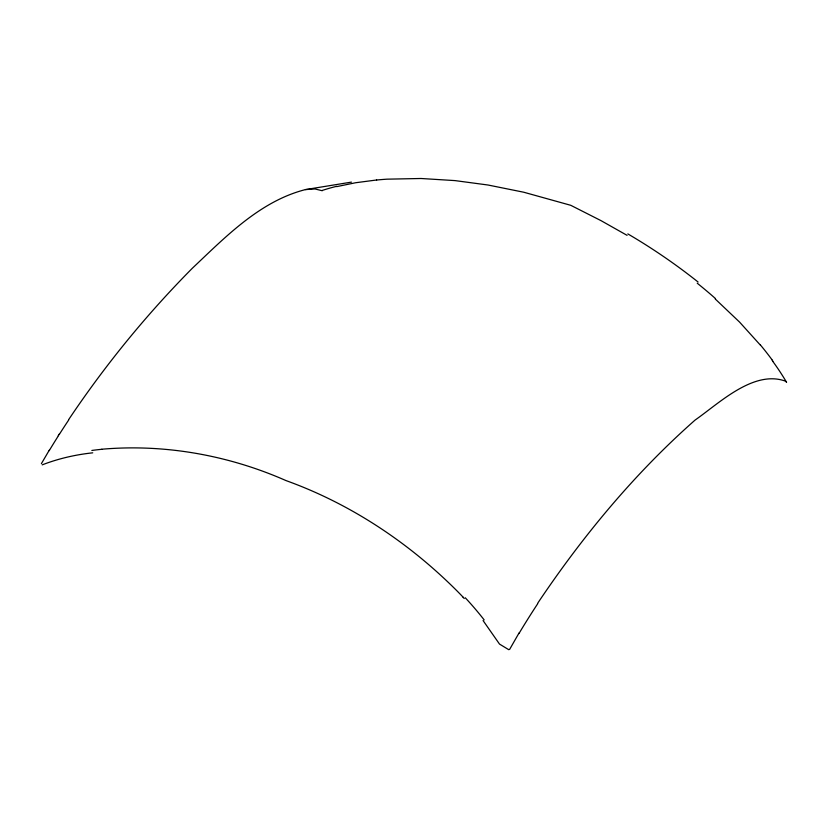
<?xml version="1.0" encoding="UTF-8"?>
<svg xmlns="http://www.w3.org/2000/svg" width="828" height="828" viewBox="0 0 828 828"><rect width="100%" height="100%" fill="white"/><g stroke="black" fill="none" stroke-linecap="round" stroke-linejoin="round"><path stroke-width="1.24" d="M41.4 463.639L49.266 450.194M519.021 633.006L509.624 649.421L508.744 649.576M58.146 435.807L59.243 434.089M537.879 602.95C582.757 536.068 634.652 473.378 695.127 420.034C718.994 403.412 753.408 369.795 785.161 381.035A287.626 59.999 -69.2 0 1 786.59 382.132M68.828 419.372C105.094 365.251 146.473 314.526 192.334 268.251C225.392 237.056 259.92 201.204 305.439 189.591L351.445 182.119M336.675 186.631L355.688 182.729L376.626 179.997M508.609 649.607L499.501 644.07L483.066 620.545M305.439 189.591L315.013 188.96L322.227 190.74M101.803 449.231C164.513 443.746 228.497 455.214 286.012 480.592C349.478 503.424 407.117 541.491 454.955 588.853A313.274 243.877 37.8 0 1 462.893 596.947M627.086 235.359L601.107 220.693L570.782 205.313L523.72 192.22L488.044 185.017L455.038 180.607L421.069 178.496L386.966 179.169A374.142 334.843 45.8 0 0 376.626 180.028M715.226 298.97L739.559 322.082L760.394 345.141M462.831 596.988L464.249 598.52M771.831 359.745L772.897 361.184M59.14 434.669A458.381 93.616 -68.5 0 1 68.714 419.962M49.214 450.649A345.711 71.053 -68.6 0 1 58.074 436.294M42.218 464.86A242.459 187.107 33.1 0 1 92.746 452.823M537.765 603.633A413.12 85.015 -68.7 0 0 526.122 621.818A313.812 64.915 -68.7 0 0 518.949 633.565M322.113 190.481A243.991 219.058 47.7 0 1 336.572 186.331M91.836 450.453A309.972 243.608 36.1 0 1 101.823 449.293M772.731 361.298A221.604 197.209 47.1 0 1 786.486 382.163M627.831 233.9A551.024 498.011 47.7 0 1 698.097 282.037M697.238 283.207A469.279 421.369 47.2 0 1 715.527 298.608M760.497 345.059A284.801 253.875 47.1 0 1 771.944 359.662M465.253 597.754A271.688 210.591 37.9 0 1 484.173 619.913"/></g></svg>
